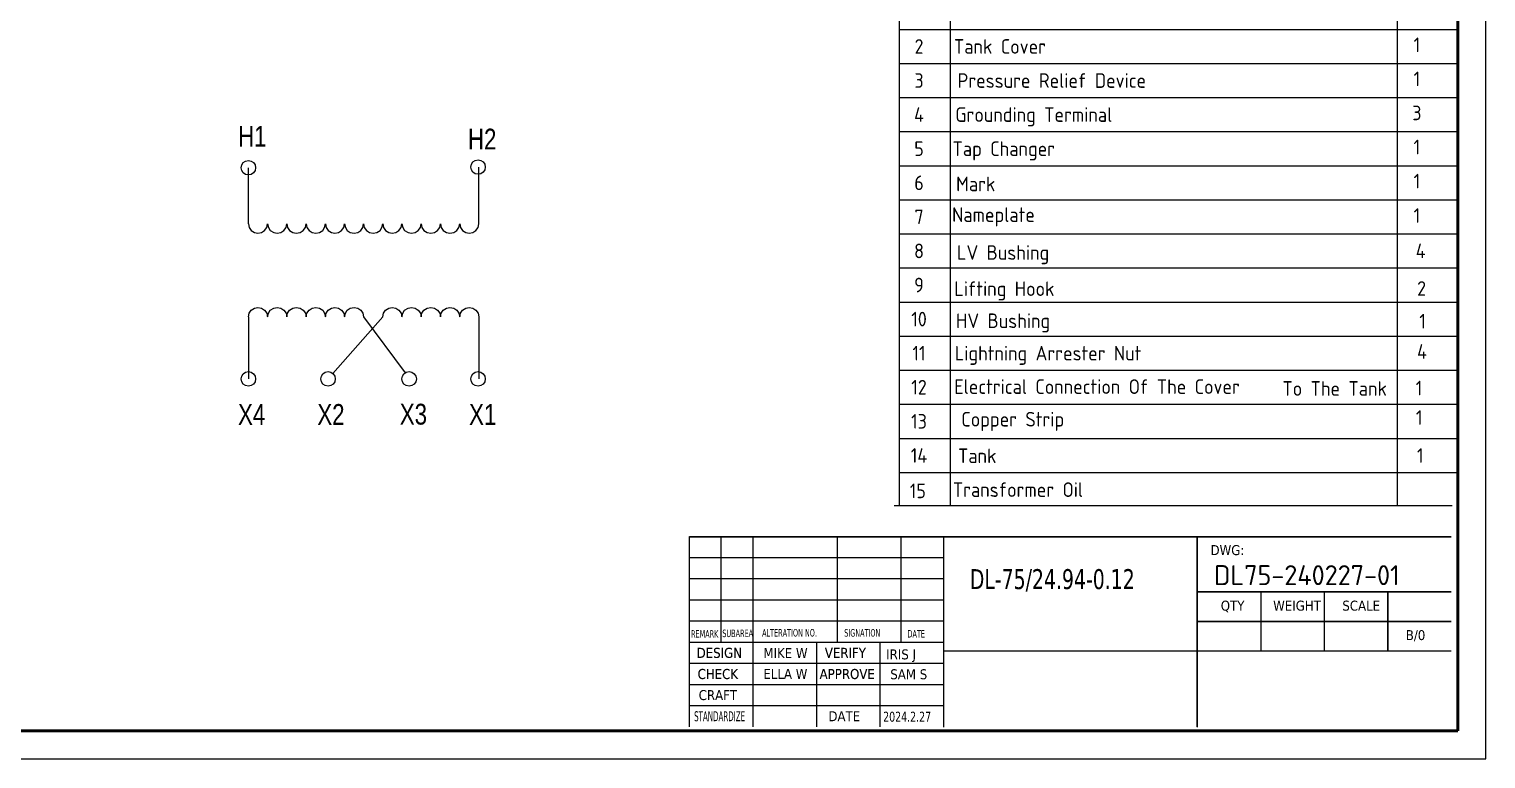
# Model space of a CAD drawing. Header units: millimetres. Extents: x 119255 to 123044, y -8474 to -5474.
# Drawn here: x 120710 to 123044, y -8474 to -7305 of the extents above; entities that cross this region are included whole.
import ezdxf
from ezdxf.enums import TextEntityAlignment as Align

# ---------------------------------------------------------------- set-up
doc = ezdxf.new("R2010")
doc.units = ezdxf.units.MM
doc.header["$LTSCALE"] = 3
doc.layers.add('A', color=3, linetype='Continuous')
doc.layers.add('S', color=254, linetype='Continuous')
for name, color, linetype, lineweight in [('标注、文本', 3, 'Continuous', 25), ('粗实线', 4, 'Continuous', 53), ('细', 7, 'Continuous', 20), ('铁心', 3, 'Continuous', 0)]:
    doc.layers.add(name, color=color, linetype=linetype, lineweight=lineweight)
doc.styles.add('hztxt', font='tssdeng.shx', dxfattribs={"bigfont": 'hztxt.shx'})
doc.styles.add('pdm', font='gbenor.shx', dxfattribs={"width": 0.8, "bigfont": 'gbhzfs.shx'})
doc.styles.add('ST_WIN', font='isocp2.shx', dxfattribs={"bigfont": 'hzdxfst.shx'})
doc.styles.add('Tahoma_txtstyle_30.40_0_0', font='tahoma.ttf')

msp = doc.modelspace()

# ---------------------------------------------------------------- linework, layer by layer
at = {"color": 7, "linetype": 'Continuous'}
for p, q in [((121768.49, -8118.56), (122988.39, -8118.56)), ((121768.53, -8118.08), (122988.43, -8118.08)), ((121768.53, -8423.05), (121768.53, -8118.08)), ((121819.36, -8287.51), (121819.36, -8118.08)), ((121870.18, -8423.05), (121870.18, -8118.08)), ((122005.73, -8287.51), (122005.73, -8118.08)), ((122107.39, -8287.51), (122107.39, -8118.08)), ((122175.16, -8118.08), (122175.16, -8423.05)), ((122175.3, -8118.29), (122175.3, -8423.26)), ((122581.8, -8423.05), (122581.8, -8118.08)), ((122581.94, -8118.29), (122581.94, -8423.26)), ((122175.16, -8151.96), (121768.53, -8151.96)), ((122175.16, -8185.85), (121768.53, -8185.85)), ((122581.8, -8206.18), (122988.43, -8206.18)), ((122581.94, -8206.39), (122988.57, -8206.39)), ((122683.45, -8206.18), (122683.45, -8301.06)), ((122683.6, -8206.39), (122683.6, -8301.27)), ((122785.11, -8206.18), (122785.11, -8301.06)), ((122785.26, -8206.39), (122785.26, -8301.27)), ((122886.77, -8206.18), (122886.77, -8301.06)), ((122886.91, -8206.39), (122886.91, -8301.27)), ((122175.16, -8219.74), (121768.53, -8219.74)), ((122175.16, -8253.62), (121768.53, -8253.62)), ((122581.8, -8253.62), (122988.43, -8253.62)), ((122581.94, -8253.83), (122988.57, -8253.83)), ((122175.16, -8287.51), (121768.53, -8287.51)), ((121971.84, -8287.51), (121971.84, -8423.05)), ((122073.5, -8287.51), (122073.5, -8423.05)), ((122175.16, -8301.06), (122988.43, -8301.06)), ((122175.3, -8301.27), (122988.57, -8301.27)), ((122175.16, -8321.4), (121768.53, -8321.4)), ((122175.16, -8355.28), (121768.53, -8355.28)), ((122175.16, -8389.17), (121768.53, -8389.17))]:
    msp.add_line(p, q, dxfattribs=at)
at = {"layer": 'A'}
for p, q in [((122104.89, -8068.17), (122104.89, -7141.71)), ((122999.1, -8015.29), (122999.1, -7141.71)), ((122186.64, -8068.17), (122186.64, -7196.31)), ((122902.48, -8068.17), (122902.48, -7196.31)), ((122104.89, -7305.5), (122999.1, -7305.5)), ((122104.89, -7360.1), (122999.1, -7360.1)), ((122104.89, -7414.7), (122999.1, -7414.7)), ((122104.89, -7469.3), (122999.1, -7469.3)), ((122104.89, -7469.3), (122999.1, -7469.3)), ((122104.89, -7523.9), (122999.1, -7523.9)), ((122104.89, -7523.9), (122999.1, -7523.9)), ((122104.89, -7578.5), (122999.1, -7578.5)), ((122104.89, -7633.1), (122999.1, -7633.1)), ((122167.29, -7687.7), (122999.1, -7687.7)), ((122167.29, -7742.29), (122999.1, -7742.29)), ((122167.29, -7796.89), (122999.1, -7796.89)), ((122167.29, -7851.49), (122999.1, -7851.49)), ((122167.29, -7906.09), (122999.1, -7906.09)), ((122104.89, -7960.69), (122999.1, -7960.69)), ((122104.89, -8015.29), (122999.1, -8015.29)), ((122096.18, -8068.17), (122990.39, -8068.17))]:
    msp.add_line(p, q, dxfattribs=at)
at = {"layer": 'S'}
for p, q in [((122104.89, -7687.7), (122167.29, -7687.7)), ((122104.89, -7742.29), (122167.29, -7742.29)), ((122104.89, -7796.89), (122167.29, -7796.89)), ((122104.89, -7851.49), (122167.29, -7851.49)), ((122104.89, -7906.09), (122167.29, -7906.09))]:
    msp.add_line(p, q, dxfattribs=at)
at = {"layer": '标注、文本'}
for p, q in [((123044.2, -8474.14), (123044.2, -5794.75)), ((121061.71, -7616.99), (121061.71, -7527.02)), ((121431.1, -7616.99), (121431.1, -7525.99)), ((121061.71, -7765.97), (121061.71, -7865.39)), ((121154.21, -7765.97), (121155.42, -7759.93)), ((121155.42, -7759.93), (121159.05, -7755.09)), ((121159.05, -7755.09), (121163.88, -7752.07)), ((121163.88, -7752.07), (121169.93, -7750.86)), ((121169.93, -7750.86), (121175.37, -7752.07)), ((121175.37, -7752.07), (121180.81, -7755.09)), ((121180.81, -7755.09), (121183.83, -7759.93)), ((121183.83, -7759.93), (121185.04, -7765.97)), ((121185.04, -7765.97), (121186.25, -7759.93)), ((121186.25, -7759.93), (121189.27, -7755.09)), ((121189.27, -7755.09), (121194.72, -7752.07)), ((121194.72, -7752.07), (121200.16, -7750.86)), ((121200.16, -7750.86), (121206.2, -7752.07)), ((121206.2, -7752.07), (121211.04, -7755.09)), ((121211.04, -7755.09), (121214.67, -7759.93)), ((121214.67, -7759.93), (121215.87, -7765.97)), ((121215.87, -7765.97), (121217.08, -7759.93)), ((121217.08, -7759.93), (121220.11, -7755.09)), ((121220.11, -7755.09), (121224.94, -7752.07)), ((121224.94, -7752.07), (121230.99, -7750.86)), ((121230.99, -7750.86), (121237.03, -7752.07)), ((121237.03, -7752.07), (121241.87, -7755.09)), ((121241.87, -7755.09), (121244.89, -7759.93)), ((121244.89, -7759.93), (121246.1, -7765.97)), ((121431.1, -7765.97), (121431.1, -7865.39)), ((119255.17, -8474.14), (123044.2, -8474.14))]:
    msp.add_line(p, q, dxfattribs=at)
at = {"layer": '标注、文本', "ltscale": 2.673823}
for p, q in [((121276.93, -7765.97), (121196.92, -7856.63)), ((121246.1, -7765.97), (121312.92, -7855.59))]:
    msp.add_line(p, q, dxfattribs=at)
at = {"layer": '标注、文本'}
for points in [[(121061.71, -7616.99), (121062.92, -7623.04), (121065.95, -7627.87), (121071.39, -7630.9), (121076.83, -7632.1), (121082.87, -7630.9), (121087.71, -7627.87), (121091.34, -7623.04), (121092.55, -7616.99)], [(121092.55, -7616.99), (121093.75, -7623.04), (121096.78, -7627.87), (121102.22, -7630.9), (121107.66, -7632.1), (121113.7, -7630.9), (121118.54, -7627.87), (121122.17, -7623.04), (121123.38, -7616.99)], [(121123.38, -7616.99), (121124.59, -7623.04), (121127.61, -7627.87), (121133.05, -7630.9), (121138.49, -7632.1), (121144.54, -7630.9), (121149.37, -7627.87), (121153, -7623.04), (121154.21, -7616.99)], [(121154.21, -7616.99), (121155.42, -7623.04), (121159.05, -7627.87), (121163.88, -7630.9), (121169.93, -7632.1), (121175.37, -7630.9), (121180.81, -7627.87), (121183.83, -7623.04), (121185.04, -7616.99), (121186.25, -7623.04), (121189.27, -7627.87), (121194.72, -7630.9), (121200.16, -7632.1), (121206.2, -7630.9), (121211.04, -7627.87), (121214.67, -7623.04), (121215.87, -7616.99), (121217.08, -7623.04), (121220.11, -7627.87), (121224.94, -7630.9), (121230.99, -7632.1), (121237.03, -7630.9), (121241.87, -7627.87), (121244.89, -7623.04), (121246.1, -7616.99), (121247.31, -7623.04), (121250.94, -7627.87), (121255.78, -7630.9), (121261.82, -7632.1), (121267.26, -7630.9), (121272.7, -7627.87), (121275.73, -7623.04), (121276.93, -7616.99)], [(121276.93, -7616.99), (121278.14, -7623.04), (121281.17, -7627.87), (121286.61, -7630.9), (121292.05, -7632.1), (121298.09, -7630.9), (121302.93, -7627.87), (121306.56, -7623.04), (121307.77, -7616.99)], [(121307.77, -7616.99), (121308.98, -7623.04), (121312, -7627.87), (121317.44, -7630.9), (121322.88, -7632.1), (121328.93, -7630.9), (121333.76, -7627.87), (121337.39, -7623.04), (121338.6, -7616.99)], [(121338.6, -7616.99), (121339.81, -7623.04), (121342.83, -7627.87), (121348.27, -7630.9), (121353.71, -7632.1), (121359.76, -7630.9), (121364.6, -7627.87), (121368.22, -7623.04), (121369.43, -7616.99)], [(121369.43, -7616.99), (121370.64, -7623.04), (121373.66, -7627.87), (121379.1, -7630.9), (121384.55, -7632.1), (121390.59, -7630.9), (121395.43, -7627.87), (121399.05, -7623.04), (121400.26, -7616.99)], [(121400.26, -7616.99), (121401.47, -7623.04), (121404.5, -7627.87), (121409.94, -7630.9), (121415.38, -7632.11), (121421.42, -7630.9), (121426.26, -7627.87), (121429.89, -7623.04), (121431.1, -7616.99)], [(121061.71, -7765.97), (121062.92, -7759.93), (121065.95, -7755.09), (121071.39, -7752.07), (121076.83, -7750.86), (121082.87, -7752.07), (121087.71, -7755.09), (121091.34, -7759.93), (121092.55, -7765.97)], [(121092.55, -7765.97), (121093.75, -7759.93), (121096.78, -7755.09), (121102.22, -7752.07), (121107.66, -7750.86), (121113.7, -7752.07), (121118.54, -7755.09), (121122.17, -7759.93), (121123.38, -7765.97)], [(121123.38, -7765.97), (121124.59, -7759.93), (121127.61, -7755.09), (121133.05, -7752.07), (121138.49, -7750.86), (121144.54, -7752.07), (121149.37, -7755.09), (121153, -7759.93), (121154.21, -7765.97)], [(121276.93, -7765.97), (121278.14, -7759.93), (121281.17, -7755.09), (121286.61, -7752.07), (121292.05, -7750.86), (121298.09, -7752.07), (121302.93, -7755.09), (121306.56, -7759.93), (121307.77, -7765.97)], [(121307.77, -7765.97), (121308.98, -7759.93), (121312, -7755.09), (121317.44, -7752.07), (121322.88, -7750.86), (121328.93, -7752.07), (121333.76, -7755.09), (121337.39, -7759.93), (121338.6, -7765.97)], [(121338.6, -7765.97), (121339.81, -7759.93), (121342.83, -7755.09), (121348.27, -7752.07), (121353.71, -7750.86), (121359.76, -7752.07), (121364.6, -7755.09), (121368.22, -7759.93), (121369.43, -7765.97)], [(121369.43, -7765.97), (121370.64, -7759.93), (121373.66, -7755.09), (121379.1, -7752.07), (121384.55, -7750.86), (121390.59, -7752.07), (121395.43, -7755.09), (121399.05, -7759.93), (121400.26, -7765.97)], [(121400.26, -7765.97), (121401.47, -7759.93), (121404.5, -7755.09), (121409.94, -7752.07), (121415.38, -7750.86), (121421.42, -7752.07), (121426.26, -7755.09), (121429.89, -7759.93), (121431.1, -7765.97)]]:
    msp.add_lwpolyline(points, dxfattribs=at)
for centre in [(121429.64, -7525.99), (121061.71, -7527.02), (121061.71, -7865.39), (121189.31, -7865.39), (121319.14, -7865.39), (121429.64, -7865.39)]:
    msp.add_circle(centre, 11.61, dxfattribs=at)
at = {"layer": '粗实线'}
for p, q in [((122999.1, -8429.03), (122999.1, -5839.86)), ((119480.7, -8429.03), (122999.1, -8429.03))]:
    msp.add_line(p, q, dxfattribs=at)
at = {"layer": '铁心', "lineweight": 13}
msp.add_lwpolyline([(122988.57, -8118.29), (122183.39, -8118.29)], dxfattribs=at)

# ---------------------------------------------------------------- texts
at = {"layer": 'S', "style": 'ST_WIN'}
for s, p in [('2', (122136.09, -7344.5)), ('1', (122933.68, -7341.8)), ('1', (122933.68, -7396.4)), ('3', (122136.09, -7399.1)), ('4', (122136.09, -7453.7)), ('3', (122933.68, -7451)), ('5', (122136.09, -7508.3)), ('1', (122933.68, -7505.59)), ('1', (122933.68, -7560.19)), ('6', (122136.09, -7562.9)), ('7', (122136.09, -7617.5)), ('1', (122933.68, -7615.33)), ('8', (122136.09, -7672.1)), ('4', (122939.75, -7671.92)), ('9', (122136.09, -7726.69)), ('2', (122941.22, -7732.21)), ('10', (122136.09, -7781.29)), ('1', (122942.88, -7784.6)), ('11', (122136.09, -7835.89)), ('4', (122941.93, -7833.19)), ('12', (122136.09, -7890.49)), ('1', (122937.03, -7891.67)), ('13', (122136.09, -7945.09)), ('1', (122937.41, -7939.04)), ('14', (122136.09, -7999.69)), ('1', (122939.03, -7999.92)), ('15', (122134.17, -8056.49))]:
    msp.add_text(s, height=23.4, dxfattribs=at).set_placement(p, align=Align.CENTER)
for s, height, p in [('Tank Cover', 23.4, (122192.02, -7344.49)), ('Pressure Relief Device', 23.3996, (122197.79, -7399.09)), ('Grounding Terminal', 23.3996, (122194.33, -7453.68)), ('Tap Changer ', 23.3996, (122189.71, -7508.28)), ('Mark', 23.4, (122195.45, -7564.8)), ('Nameplate', 23.4, (122189.04, -7614.01)), ('LV Bushing', 23.4, (122196.93, -7674.61)), ('Lifting Hook', 23.3996, (122192.64, -7732.6)), ('HV Bushing', 23.4, (122195.31, -7783.92)), ('Lightning Arrester Nut', 23.3996, (122193.34, -7835.88)), ('Electrical Connection Of The Cover', 23.3996, (122192.54, -7889.5)), ('To The Tank', 23.3996, (122718.22, -7892.47)), ('Copper Strip', 23.3996, (122203.82, -7941.73)), ('Tank', 23.4, (122198.52, -8000.31)), ('Transformer Oil', 23.3996, (122190.28, -8054.55))]:
    msp.add_text(s, height=height, dxfattribs=at).set_placement(p)
at = {"layer": '标注、文本', "char_height": 33.3219, "attachment_point": 7, "style": 'pdm'}
for s, insert in [('{\\fCIDFont+F1|b0|i0|c134|p0;H1}', (121045.06, -7493.38)), ('{\\fCIDFont+F1|b0|i0|c134|p0;H2}', (121413.45, -7497.85)), ('{\\fCIDFont+F1|b0|i0|c134|p0;X4}', (121045.06, -7939.04)), ('{\\fCIDFont+F1|b0|i0|c134|p0;X2}', (121172.16, -7939.04)), ('{\\fCIDFont+F1|b0|i0|c134|p0;X3}', (121304.27, -7939.04)), ('{\\fCIDFont+F1|b0|i0|c134|p0;X1}', (121415.29, -7939.05))]:
    msp.add_mtext(s, dxfattribs=dict(at, insert=insert))
at = {"layer": '细', "color": 1, "ltscale": 69.617569, "insert": (122608.66, -8195.81), "char_height": 32, "attachment_point": 7, "style": 'hztxt'}
msp.add_mtext('DL75-240227-01', dxfattribs=at)
at = {"layer": '铁心', "lineweight": 13, "style": 'Tahoma_txtstyle_30.40_0_0'}
for s, p in [('DWG:', (122603.08, -8147.68)), ('QTY', (122619.52, -8236.68)), ('WEIGHT', (122703.4, -8236.68)), ('SCALE', (122814.25, -8236.68)), ('B/0', (122915.88, -8283.91)), ('DESIGN', (121779.69, -8312.2)), ('DESIGN', (121779.72, -8312.28)), ('DESIGN', (121779.8, -8312.39)), ('DESIGN', (121779.93, -8312.22)), ('VERIFY', (121985.04, -8312.2)), ('VERIFY', (121985.07, -8312.28)), ('VERIFY', (121985.15, -8312.39)), ('VERIFY', (121985.28, -8312.22)), ('CHECK', (121781.27, -8346.08)), ('CHECK', (121781.3, -8346.17)), ('CHECK', (121781.38, -8346.28)), ('CHECK', (121781.51, -8346.11)), ('APPROVE', (121976.68, -8346.08)), ('APPROVE', (121976.71, -8346.17)), ('APPROVE', (121976.79, -8346.28)), ('APPROVE', (121976.92, -8346.11)), ('CRAFT', (121783.08, -8379.97)), ('DATE', (121990.91, -8413.85))]:
    msp.add_text(s, height=16, dxfattribs=at).set_placement(p)
at = {"layer": '铁心', "color": 3, "lineweight": 13, "style": 'Tahoma_txtstyle_30.40_0_0', "width": 0.8}
for s, height, p in [('DL-75/24.94-0.12', 32, (122217.48, -8202.16)), ('2024.2.27', 16, (122078.62, -8414.58))]:
    msp.add_text(s, height=height, dxfattribs=at).set_placement(p)
at = {"layer": '铁心', "lineweight": 13, "style": 'Tahoma_txtstyle_30.40_0_0'}
for s, height, width, p in [('REMARK', 12, 0.7, (121770.81, -8279.94)), ('SUBAREA', 12, 0.7, (121820.96, -8279.04)), ('ALTERATION NO.', 12, 0.7, (121884.68, -8278.13)), ('SIGNATION', 12, 0.7, (122016.28, -8278.24)), ('DATE', 12, 0.7, (122117.61, -8279.76)), ('STANDARDIZE', 16, 0.6, (121775.82, -8413.85))]:
    msp.add_text(s, height=height, dxfattribs=dict(at, width=width)).set_placement(p)
at = {"layer": '铁心', "color": 3, "lineweight": 13, "style": 'Tahoma_txtstyle_30.40_0_0'}
for s, p in [('MIKE W', (121886.74, -8312.68)), ('IRIS J', (122083.47, -8314.75)), ('ELLA W', (121886.74, -8345.94)), ('SAM S', (122090.06, -8346.57))]:
    msp.add_text(s, height=16, dxfattribs=at).set_placement(p)

doc.saveas('drawing.dxf')
